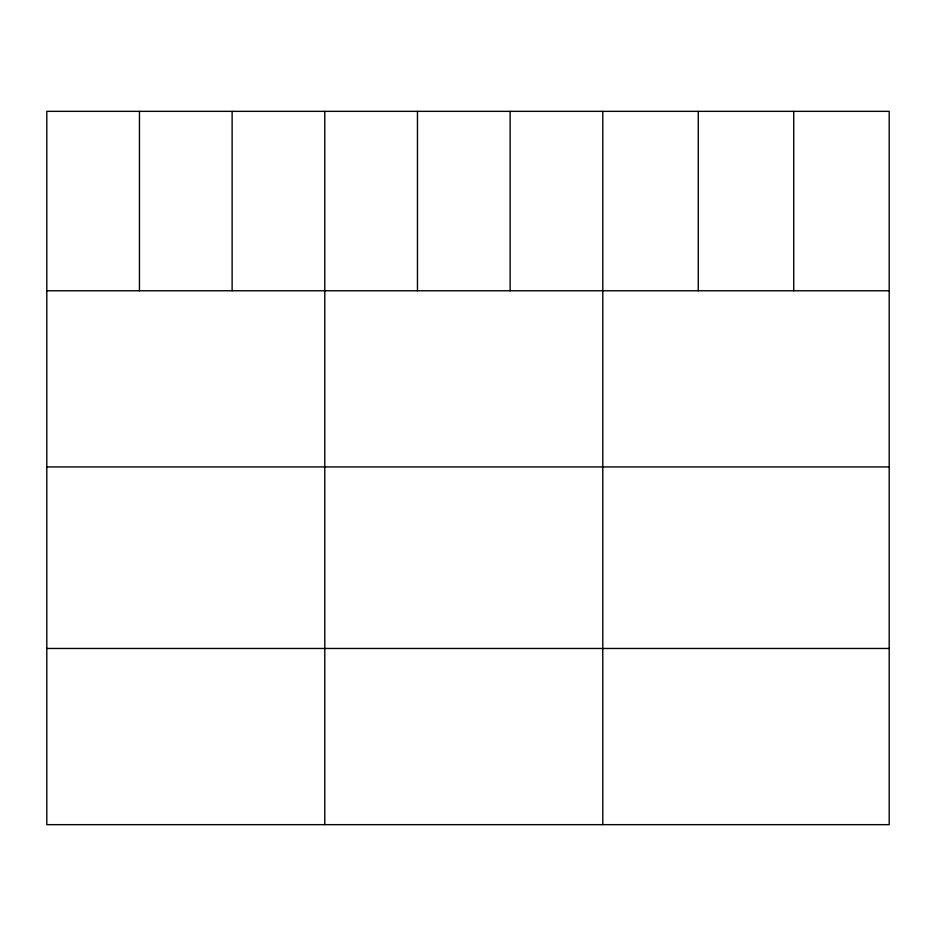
<?xml version="1.0" encoding="UTF-8"?>
<svg xmlns="http://www.w3.org/2000/svg" width="936" height="936" viewBox="0 0 936 936"><rect width="100%" height="100%" fill="white"/><g stroke="black" fill="none" stroke-linecap="round" stroke-linejoin="round"><path stroke-width="1.4" d="M889.2 290.757L889.2 824.651L46.8 824.651L46.8 111.349L889.2 111.349L889.2 290.757L46.8 290.757M46.8 466.935L889.2 466.935M46.8 648.461L889.2 648.461M793.728 111.349L793.728 290.757M698.256 111.349L698.256 290.757M602.784 111.349L602.784 824.651M510.12 111.349L510.12 290.757M417.456 111.349L417.456 290.757M324.792 111.349L324.792 824.651M232.128 111.349L232.128 290.757M139.464 111.349L139.464 290.757"/></g></svg>
